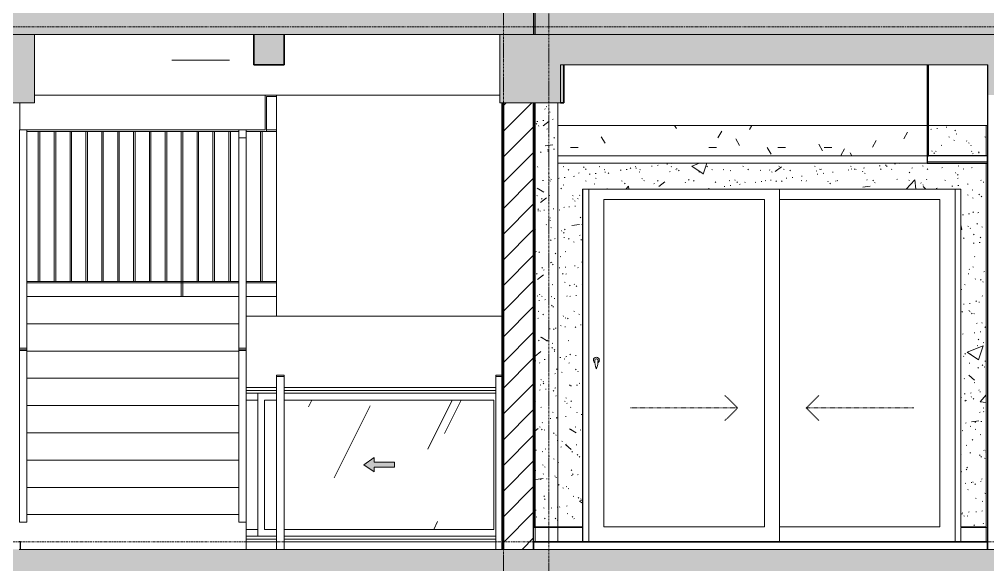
# Model space of a CAD drawing. Header units: millimetres. Extents: x -92143 to -2058, y -8802 to 35300.
# Drawn here: x -37035 to -30637, y 25850 to 29450 of the extents above; entities that cross this region are included whole.
import ezdxf

# ---------------------------------------------------------------- set-up
doc = ezdxf.new("R2010")
doc.units = ezdxf.units.MM
for name, pattern in [('1 NÉT CALL OUT', [6, 3, -3]), ('Centre', [31.75, 6.35, -4.7625, 15.875, -4.7625]), ('Dash', [6.35, 3.175, -3.175]), ('Dash 1_8_', [6.35, 3.175, -3.175]), ('Grid Line', [22.225, 12.7, -3.175, 3.175, -3.175])]:
    doc.linetypes.add(name, pattern=pattern)
for name, color, linetype, lineweight in [('0-1', 7, 'Continuous', 5), ('A-AREA', 32, 'Dash 1_8_', 9), ('A-CLNG', 13, 'Continuous', 9), ('A-CLNG-1', 250, 'Continuous', 25), ('A-CLNG-2', 7, 'Continuous', 9), ('A-CLNG-PATT-3', 254, 'Continuous', 18), ('A-DETL-GENF', 92, 'Continuous', 9), ('A-DETL-GENF-1', 7, 'Continuous', 9), ('A-DETL-THIN', 151, 'Continuous', 9), ('A-DOOR', 31, 'Continuous', 9), ('A-DOOR-FRAM', 31, 'Continuous', 9), ('A-DOOR-GLAZ', 31, 'Continuous', 9), ('A-DOOR-HDLN', 31, 'Dash', 18), ('A-FLOR-1', 10, 'Continuous', 35), ('A-FLOR-HRAL', 11, 'Continuous', 9), ('A-FLOR-HRAL-1', 253, 'Continuous', 18), ('A-FLOR-HRAL-2', 9, 'Continuous', 9), ('A-FLOR-LEVL-2', 51, 'Centre', 9), ('A-FLOR-PATT-3', 8, 'Continuous', 9), ('A-GLAZ', 151, 'Continuous', 9), ('A-GLAZ-2', 7, '1 NÉT CALL OUT', 9), ('A-GLAZ-5', 151, '1 NÉT CALL OUT', 9), ('A-WALL', 113, 'Continuous', 9), ('A-WALL-2', 250, 'Continuous', 25), ('A-WALL-3', 113, 'Continuous', 25), ('A-WALL-PATT-1', 7, 'Continuous', 9), ('A-WALL-PATT-2', 9, 'Continuous', 9), ('A-WALL-PATT-4', 111, 'Continuous', 9), ('E-LITE-EQPM', 33, 'Continuous', 9), ('I-WALL-1', 250, 'Continuous', 25), ('I-WALL-2', 7, 'Continuous', 9), ('I-WALL-3', 2, 'Continuous', 25), ('S-BEAM-1', 12, 'Continuous', 5), ('S-BEAM-2', 7, 'Continuous', 9), ('S-BEAM-3', 10, 'Continuous', 35), ('S-GRID-1', 1, 'Grid Line', 9), ('S-STRS', 31, 'Continuous', 9)]:
    doc.layers.add(name, color=color, linetype=linetype, lineweight=lineweight)
pattern_1 = [(50, (-51987.05, 14125), (1093.104, -95.634), [114.3, -1257.3]), (355, (-51987, 14125), (-211.457, 1146.34), [91.44, -1005.84]), (100.451, (-51896, 14117), (881.656, 1050.7), [97.14, -1068.54]), (46.184, (-51987, 14429.8), (1626.475, -252.26), [171.45, -1885.95]), (96.636, (-51851.5, 14408.8), (1424.42, 1484.57), [145.71, -1602.81]), (351.184, (-51987, 14429.8), (1424.43, 1484.55), [137.16, -1508.76]), (21, (-51834.65, 14353.6), (909.686, -613.59), [114.3, -1257.3]), (326, (-51834.7, 14353.6), (370.81, 1105.13), [91.44, -1005.84]), (71.451, (-51758.8, 14302.5), (1280.503, 491.53), [97.14, -1068.54]), (37.5, (-51987.05, 14125), (18.5313, 507.33), [50.292, -943.356, 50.292, -970.788, -1009.65]), (37.5, (-51987.05, 14125), (18.5313, 507.33), [-2014.728, 50.292, -959.358]), (7.5, (-51987.05, 14125), (400.918, 601.084), [50.292, -531.876, 50.292, -920.496, -384.81]), (7.5, (-51987.05, 14125), (400.918, 601.084), [-1552.956, 50.292, -334.518]), (327.5, (-52326.9, 14125), (813.545, -34.374), [50.292, -330.708, 50.292, -1138.428, -1577.34]), (327.5, (-52326.9, 14125), (813.545, -34.374), [-1569.72, 50.292, -1527.048]), (317.5, (-52479.3, 14125), (888.775, 152.56), [50.292, -445.008, 50.292, -739.14, -1120.14]), (317.5, (-52479.3, 14125), (888.775, 152.56), [-1284.732, 50.292, -1069.848])]
pattern_2 = [(37.5, (-51987.05, 14125), (-4.79953, 146.8239), [5.029, -110.795, 5.029, -124.511, -123.825]), (37.5, (-51987.05, 14125), (-4.79953, 146.8239), [-245.364, 5.029, -118.796]), (7.5, (-51987.05, 14125), (134.8574, 215.0472), [5.029, -57.455, 5.029, -99.365, -40.005]), (7.5, (-51987.05, 14125), (134.8574, 215.0472), [-166.878, 5.029, -34.976]), (327.5, (-52080.78, 14125), (237.29776, 0.4316), [5.029, -33.071, 5.029, -132.131, -179.07]), (327.5, (-52080.78, 14125), (237.29776, 0.4316), [-175.26, 5.029, -174.041]), (317.5, (-52080.78, 14125), (229.067, 66.8792), [5.029, -14.021, 5.029, -84.887, -102.87]), (317.5, (-52080.78, 14125), (229.067, 66.8792), [-108.966, 5.029, -97.841])]
pattern_3 = [(45, (-51987.05, 14125), (-79.5495, 79.5495), [])]
pattern_4 = [(0, (-51987.05, 14125), (609.6, 152.4), [50.292, -406.908, 50.292, -406.908, -2438.4]), (0, (-51987.05, 14125), (609.6, 152.4), [-914.4, 50.292, -864.108, 50.292, -406.908, -1066.8]), (0, (-51987.05, 14125), (609.6, 152.4), [-2286, 50.292, -254.508, 50.292, -711.708]), (120, (-51758.45, 14201.2), (-436.7823, 451.7291), [50.292, -406.908, 50.292, -2845.308]), (120, (-51758.45, 14201.2), (-436.7823, 451.7291), [-507.492, -406.908, 50.292, -864.108, -1524]), (120, (-51758.45, 14201.2), (-436.7823, 451.7291), [-1828.8, 50.292, -406.908, 50.292, -1016.508]), (120, (-51758.45, 14201.2), (-436.7823, 451.7291), [-2336.292, -254.508, 50.292, -711.708]), (240, (-51682.25, 14506), (-172.8177, -604.1291), [50.292, -406.908, 50.292, -406.908, -2438.4]), (240, (-51682.25, 14506), (-172.8177, -604.1291), [-914.4, 50.292, -864.108, 50.292, -406.908, -1066.8]), (240, (-51682.25, 14506), (-172.8177, -604.1291), [-2286, 50.292, -254.508, 50.292, -711.708])]
pattern_5 = [(63.435, (-50196.8, 14229.33), (-0.001, 1524), [532.46, -2875.3]), (63.435, (-51720.8, 14229.33), (-0.001, 1524.001), [532.46, -2875.3]), (63.435, (-49467.24, 14523.8), (-0.001, 1524), [532.46, -2875.3]), (63.435, (-50991.24, 14523.8), (-0.001, 1524), [532.46, -2875.3]), (63.435, (-49577.66, 14419.83), (-0.001, 1524), [532.46, -2875.3]), (63.435, (-51101.66, 14419.83), (-0.001, 1524), [532.46, -2875.3]), (63.435, (-49690.2, 15015.1), (-0.001, 1524), [258.8, -3148.97]), (63.435, (-51214.2, 15015.1), (-0.001, 1524), [258.8, -3148.965]), (63.435, (-49763.8, 14922.95), (-0.001, 1524), [532.46, -2875.3]), (63.435, (-51287.8, 14922.95), (-0.001, 1524), [532.46, -2875.3]), (63.435, (-49750.84, 14989.1), (-0.001, 1524), [532.46, -2875.3]), (63.435, (-51274.84, 14989.1), (-0.001, 1524), [532.46, -2875.3]), (63.435, (-50365.7, 14698.94), (-0.001, 1524), [532.46, -2875.3]), (63.435, (-51889.7, 14698.94), (-0.001, 1524.001), [532.46, -2875.3]), (63.435, (-50352.7, 14776.9), (-0.001, 1524), [532.46, -2875.3]), (63.435, (-51876.7, 14776.9), (-0.001, 1524.001), [532.46, -2875.3]), (63.435, (-50349.2, 14833.1), (-0.001, 1524), [532.46, -2875.3]), (63.435, (-51873.2, 14833.1), (-0.001, 1524.001), [532.46, -2875.3])]

# ---------------------------------------------------------------- blocks, each defined once
blk = doc.blocks.new('NCV_TKTC_KET CAU_rvt-1-TKCS_MẶT CẮT E')
at = {"layer": 'S-BEAM-1'}
for points in [[(-35285.3, 29150), (-35285.3, 29350), (-35485.3, 29350), (-35485.3, 29150)], [(-33460.3, 28900), (-33436.9, 28900), (-33436.9, 29150), (-33460.3, 29150), (-33460.3, 29109.5)]]:
    blk.add_hatch(color=256, dxfattribs=at).paths.add_polyline_path(points)
at = {"layer": 'S-BEAM-2'}
for p, q in [((-33860.3, 28950), (-36935.6, 28950)), ((-31036.9, 28750), (-33476.9, 28750)), ((-30636.9, 28750), (-31026.9, 28750)), ((-35535.6, 27020), (-35336.5, 27020)), ((-35286.5, 27020), (-33887.3, 27020))]:
    blk.add_line(p, q, dxfattribs=at)
at = {"layer": 'S-BEAM-3'}
for p, q in [((-35485.3, 29350), (-35485.3, 29150)), ((-35285.3, 29150), (-35285.3, 29350)), ((-35485.3, 29150), (-35285.3, 29150)), ((-33436.9, 28900), (-33436.9, 29150)), ((-33460.3, 28900), (-33436.9, 28900))]:
    blk.add_line(p, q, dxfattribs=at)
blk = doc.blocks.new('Railing - Railing-943831-TKCS_MẶT CẮT E')
at = {"layer": 'A-FLOR-HRAL-1'}
for p, q in [((-33626.9, 22695), (-33636.9, 22695)), ((-33636.9, 22695), (-33636.9, 22600)), ((-33626.9, 22600), (-33626.9, 22695)), ((-33636.9, 22600), (-33626.9, 22600))]:
    blk.add_line(p, q, dxfattribs=at)
at = {"layer": 'A-FLOR-HRAL-2'}
for p, q in [((-33626.9, 22695), (-33476.9, 22695)), ((-33476.9, 22695), (-33313.1, 22695)), ((-33476.9, 22695), (-33476.9, 22600)), ((-33313.1, 22695), (-33313.1, 22600))]:
    blk.add_line(p, q, dxfattribs=at)
blk = doc.blocks.new('Railing - Railing-915936-TKCS_MẶT CẮT E')
at = {"layer": 'A-FLOR-HRAL-2'}
for p, q in [((-30813.1, 5600), (-30813.1, 5695)), ((-30813.1, 5695), (-30646.9, 5695)), ((-30646.9, 5695), (-30636.9, 5695)), ((-30646.9, 5695), (-30646.9, 5600))]:
    blk.add_line(p, q, dxfattribs=at)
blk = doc.blocks.new('CL_01-VÁCH DỰNG THẠCH CAO CĂN HỘ LOẠI 1-5D11 - CL_01-VÁCH DỰNG THẠCH CAO CĂN HỘ LOẠI 1A-5-V71-TKCS_MẶT CẮT E')
at = {"layer": 'A-CLNG-PATT-3'}
h = blk.add_hatch(dxfattribs=at)
h.set_pattern_fill('FP_2', color=256, style=0, pattern_type=2)
h.set_pattern_definition(pattern_4)
h.paths.add_polyline_path([(-31036.9, 28550), (-31036.9, 28750), (-33476.9, 28750), (-33476.9, 28550), (-31581.9, 28550)])
at = {"layer": 'A-CLNG-1'}
for p, q in [((-31036.9, 29150), (-31036.9, 28550)), ((-31026.9, 28550), (-31026.9, 29150)), ((-31036.9, 28550), (-31026.9, 28550))]:
    blk.add_line(p, q, dxfattribs=at)
at = {"layer": 'A-CLNG-2'}
blk.add_line((-31036.9, 28550), (-33476.9, 28550), dxfattribs=at)
blk = doc.blocks.new('NCV_TKTC_TANG 6 - 8_rvt-2-TKCS_MẶT CẮT E')
at = {"layer": 'A-WALL-PATT-1'}
h = blk.add_hatch(dxfattribs=at)
h.set_pattern_fill('FP_5', color=256, style=0, pattern_type=2)
h.set_pattern_definition(pattern_3)
h.paths.add_polyline_path([(-33626.9, 26100), (-33626.9, 28900), (-33636.9, 28900), (-33636.9, 26100)])
at = {"layer": 'A-WALL-PATT-2'}
h = blk.add_hatch(dxfattribs=at)
h.set_pattern_fill('FP_7', color=256, style=0, pattern_type=2)
h.set_pattern_definition(pattern_1)
h.paths.add_polyline_path([(-33486.9, 26100), (-33486.9, 28900), (-33626.9, 28900), (-33626.9, 26100)])
h = blk.add_hatch(dxfattribs=at)
h.set_pattern_fill('FP_6', color=256, style=0, pattern_type=2)
h.set_pattern_definition(pattern_2)
h.paths.add_polyline_path([(-33486.9, 26100), (-33486.9, 28900), (-33626.9, 28900), (-33626.9, 26100)])
h = blk.add_hatch(dxfattribs=at)
h.set_pattern_fill('FP_7', color=256, style=0, pattern_type=2)
h.set_pattern_definition(pattern_1)
h.paths.add_polyline_path([(-33486.9, 26100), (-33476.9, 26100), (-33476.9, 28900), (-33486.9, 28900), (-33486.9, 26674.6)])
h = blk.add_hatch(dxfattribs=at)
h.set_pattern_fill('FP_6', color=256, style=0, pattern_type=2)
h.set_pattern_definition(pattern_2)
h.paths.add_polyline_path([(-33486.9, 26100), (-33476.9, 26100), (-33476.9, 28900), (-33486.9, 28900), (-33486.9, 26674.6)])
h = blk.add_hatch(dxfattribs=at)
h.set_pattern_fill('FP_7', color=256, style=0, pattern_type=2)
h.set_pattern_definition(pattern_1)
h.paths.add_polyline_path([(-30813.1, 26100), (-30646.9, 26100), (-30646.9, 28500), (-33476.9, 28500), (-33476.9, 26100), (-33313.1, 26100), (-33313.1, 28330), (-30813.1, 28330), (-30813.1, 26674.6)])
h.paths.add_polyline_path([(-31026.9, 28550), (-30646.9, 28550), (-30646.9, 28750), (-31026.9, 28750)])
h = blk.add_hatch(dxfattribs=at)
h.set_pattern_fill('FP_6', color=256, style=0, pattern_type=2)
h.set_pattern_definition(pattern_2)
h.paths.add_polyline_path([(-30813.1, 26100), (-30646.9, 26100), (-30646.9, 28500), (-33476.9, 28500), (-33476.9, 26100), (-33313.1, 26100), (-33313.1, 28330), (-30813.1, 28330), (-30813.1, 26674.6)])
h.paths.add_polyline_path([(-31026.9, 28550), (-30646.9, 28550), (-30646.9, 28750), (-31026.9, 28750)])
at = {"layer": 'A-CLNG-1'}
for p, q in [((-30636.9, 28550), (-31036.9, 28550)), ((-31036.9, 28550), (-31036.9, 28500)), ((-30636.9, 28500), (-30636.9, 28550)), ((-31036.9, 28500), (-30636.9, 28500))]:
    blk.add_line(p, q, dxfattribs=at)
at = {"layer": 'A-CLNG-2'}
for p, q in [((-33476.9, 28550), (-31036.9, 28550)), ((-31036.9, 28500), (-33476.9, 28500)), ((-30636.9, 28510), (-31036.9, 28510))]:
    blk.add_line(p, q, dxfattribs=at)
at = {"layer": 'A-FLOR-1'}
for p, q in [((-30636.9, 26000), (-33636.9, 26000)), ((-33636.9, 26000), (-33636.9, 25950)), ((-30636.9, 25950), (-30636.9, 26000))]:
    blk.add_line(p, q, dxfattribs=at)
at = {"layer": 'A-WALL-2'}
blk.add_line((-30636.9, 29150.1), (-30636.9, 25950), dxfattribs=at)
at = {"layer": 'I-WALL-1'}
for p, q in [((-33636.9, 28900), (-33636.9, 26100)), ((-33626.9, 26100), (-33626.9, 28900)), ((-33636.9, 26100), (-33626.9, 26100))]:
    blk.add_line(p, q, dxfattribs=at)
at = {"layer": 'I-WALL-2'}
for p, q in [((-33476.9, 28900), (-33476.9, 26100)), ((-30646.9, 28550), (-30646.9, 28750)), ((-30646.9, 26100), (-30646.9, 28500)), ((-33313.1, 26100), (-33313.1, 28330)), ((-33313.1, 28330), (-30813.1, 28330)), ((-30813.1, 28330), (-30813.1, 26100)), ((-33626.9, 26100), (-33486.9, 26100)), ((-33476.9, 26100), (-33486.9, 26100)), ((-33476.9, 26100), (-33313.1, 26100)), ((-30813.1, 26100), (-30646.9, 26100))]:
    blk.add_line(p, q, dxfattribs=at)
at = {"layer": 'A-CLNG'}
blk.add_blockref('CL_01-VÁCH DỰNG THẠCH CAO CĂN HỘ LOẠI 1-5D11 - CL_01-VÁCH DỰNG THẠCH CAO CĂN HỘ LOẠI 1A-5-V71-TKCS_MẶT CẮT E', (0, 0), dxfattribs=at)
at = {"layer": 'A-FLOR-HRAL'}
for name, p in [('Railing - Railing-943831-TKCS_MẶT CẮT E', (0, 3400)), ('Railing - Railing-915936-TKCS_MẶT CẮT E', (0, 20400))]:
    blk.add_blockref(name, p, dxfattribs=at)
blk = doc.blocks.new('Railing - 10mm-758696-TKCS_MẶT CẮT E')
at = {"layer": 'A-FLOR-HRAL'}
for p, q in [((-35441.3, 25330), (-35441.3, 24400)), ((-35431.3, 24400), (-35431.3, 25330))]:
    blk.add_line(p, q, dxfattribs=at)
blk = doc.blocks.new('Railing - 50 x 10mm-945202-TKCS_MẶT CẮT E')
at = {"layer": 'A-FLOR-HRAL'}
for p, q in [((-35965.9, 25330), (-35965.9, 24300)), ((-35955.9, 24300), (-35955.9, 25330))]:
    blk.add_line(p, q, dxfattribs=at)
blk = doc.blocks.new('Railing - 50 x 10mm-952828-TKCS_MẶT CẮT E')
at = {"layer": 'A-FLOR-HRAL'}
for p, q in [((-33887.3, 27091.3), (-33846.9, 27091.3)), ((-33887.3, 25950), (-33887.3, 27091.3))]:
    blk.add_line(p, q, dxfattribs=at)
blk = doc.blocks.new('Railing - 50 x 10mm-952826-TKCS_MẶT CẮT E')
at = {"layer": 'A-FLOR-HRAL'}
for p, q in [((-37026.9, 23872.9), (-36985.2, 23872.9)), ((-36985.2, 23872.9), (-36985.2, 23876.5)), ((-36985.2, 23872.9), (-36985.2, 22738.9)), ((-36985.2, 22738.9), (-37026.9, 22738.9))]:
    blk.add_line(p, q, dxfattribs=at)
blk = doc.blocks.new('Railing - Railing-953851-TKCS_MẶT CẮT E')
at = {"layer": 'A-FLOR-HRAL'}
for p, q in [((-36985.2, 24400), (-35586, 24400)), ((-36985.2, 24390), (-35586, 24390))]:
    blk.add_line(p, q, dxfattribs=at)
for name, p in [('Railing - 50 x 10mm-952828-TKCS_MẶT CẮT E', (0, 0)), ('Railing - 10mm-758696-TKCS_MẶT CẮT E', (-1469, 0)), ('Railing - 10mm-758696-TKCS_MẶT CẮT E', (-1364.1, 0)), ('Railing - 10mm-758696-TKCS_MẶT CẮT E', (-1259.1, 0)), ('Railing - 10mm-758696-TKCS_MẶT CẮT E', (-1154.2, 0)), ('Railing - 10mm-758696-TKCS_MẶT CẮT E', (-1049.3, 0)), ('Railing - 10mm-758696-TKCS_MẶT CẮT E', (-944.4, 0)), ('Railing - 10mm-758696-TKCS_MẶT CẮT E', (-839.4, 0)), ('Railing - 10mm-758696-TKCS_MẶT CẮT E', (-734.5, 0)), ('Railing - 10mm-758696-TKCS_MẶT CẮT E', (-629.6, 0)), ('Railing - 50 x 10mm-945202-TKCS_MẶT CẮT E', (0, 0)), ('Railing - 10mm-758696-TKCS_MẶT CẮT E', (-419.7, 0)), ('Railing - 10mm-758696-TKCS_MẶT CẮT E', (-314.8, 0)), ('Railing - 10mm-758696-TKCS_MẶT CẮT E', (-209.9, 0)), ('Railing - 10mm-758696-TKCS_MẶT CẮT E', (0, 0)), ('Railing - 50 x 10mm-952826-TKCS_MẶT CẮT E', (0, 0))]:
    blk.add_blockref(name, p)
blk = doc.blocks.new('Railing - 50 x 10mm-V21-TKCS_MẶT CẮT E')
at = {"layer": 'A-FLOR-HRAL'}
for p, q in [((-35336.5, 25950), (-35336.5, 27091.3)), ((-35286.5, 27091.3), (-35336.5, 27091.3)), ((-35286.5, 25950), (-35286.5, 27091.3))]:
    blk.add_line(p, q, dxfattribs=at)
blk = doc.blocks.new('Railing - 50 x 10mm-V17-TKCS_MẶT CẮT E')
at = {"layer": 'A-FLOR-HRAL'}
for p, q in [((-37035.2, 13676.5), (-37035.2, 13672.9)), ((-37035.2, 13672.9), (-36985.2, 13672.9)), ((-37035.2, 12538.9), (-37035.2, 13672.9)), ((-36985.2, 13672.9), (-36985.2, 13676.5)), ((-36985.2, 13672.9), (-36985.2, 12538.9)), ((-36985.2, 12538.9), (-37035.2, 12538.9))]:
    blk.add_line(p, q, dxfattribs=at)
blk = doc.blocks.new('Railing - Railing-953855-TKCS_MẶT CẮT E')
at = {"layer": 'A-FLOR-HRAL'}
for p, q in [((-35336.9, 24400), (-35536, 24400)), ((-35536, 24390), (-35336.9, 24390))]:
    blk.add_line(p, q, dxfattribs=at)
blk.add_blockref('Railing - 50 x 10mm-V21-TKCS_MẶT CẮT E', (0, 0))
at = {"extrusion": (0, 0, -1), "zscale": -1}
blk.add_blockref('Railing - 50 x 10mm-V17-TKCS_MẶT CẮT E', (72571.2, 10200), dxfattribs=at)
blk = doc.blocks.new('Top Rail Type - Top Rail_Internal_-V25-TKCS_MẶT CẮT E')
at = {"layer": 'A-FLOR-HRAL'}
for p, q in [((-33846.9, 27100), (-33887.3, 27100)), ((-33887.3, 27100), (-33887.3, 27091.3)), ((-36985.2, 25330), (-36985.2, 23888.9)), ((-36985.2, 23888.9), (-37026.9, 23888.9)), ((-37026.9, 23876.5), (-36985.2, 23876.5)), ((-36985.2, 23876.5), (-36985.2, 23888.9))]:
    blk.add_line(p, q, dxfattribs=at)
blk = doc.blocks.new('Top Rail Type - Top Rail_Internal_-953883-TKCS_MẶT CẮT E')
at = {"layer": 'A-FLOR-HRAL'}
for p, q in [((-35286.5, 10100), (-35336.5, 10100)), ((-35336.5, 10100), (-35336.5, 10091.3)), ((-35286.5, 10091.3), (-35286.5, 10100)), ((-35586, 6888.9), (-35586, 8330)), ((-35536, 8330), (-35536, 6888.9)), ((-35586, 6888.9), (-35586, 6876.5)), ((-35536, 6888.9), (-35586, 6888.9)), ((-35586, 6876.5), (-35536, 6876.5)), ((-35536, 6876.5), (-35536, 6888.9))]:
    blk.add_line(p, q, dxfattribs=at)
blk = doc.blocks.new('Railing - 10mm-V26-TKCS_MẶT CẮT E')
at = {"layer": 'A-FLOR-HRAL'}
for p, q in [((-35441.3, 28710), (-35441.3, 27720)), ((-35431.3, 27720), (-35431.3, 28710))]:
    blk.add_line(p, q, dxfattribs=at)
blk = doc.blocks.new('Railing - 50 x 10mm-V27-TKCS_MẶT CẮT E')
at = {"layer": 'A-FLOR-HRAL'}
for p, q in [((-35965.9, 28710), (-35965.9, 27620)), ((-35965.9, 28710), (-35955.9, 28710)), ((-35955.9, 27620), (-35955.9, 28710))]:
    blk.add_line(p, q, dxfattribs=at)
blk = doc.blocks.new('Railing - 50 x 10mm-1754359-TKCS_MẶT CẮT E')
at = {"layer": 'A-FLOR-HRAL'}
for p, q in [((-33887.3, 30691.3), (-33846.9, 30691.3)), ((-33887.3, 29550), (-33887.3, 30691.3))]:
    blk.add_line(p, q, dxfattribs=at)
blk = doc.blocks.new('Railing - 50 x 10mm-1754357-TKCS_MẶT CẮT E')
at = {"layer": 'A-FLOR-HRAL'}
for p, q in [((-37035.2, 27267.8), (-37035.2, 27264.4)), ((-37035.2, 27264.4), (-36985.2, 27264.4)), ((-37035.2, 26130), (-37035.2, 27264.4)), ((-36985.2, 27264.4), (-36985.2, 27267.8)), ((-36985.2, 27264.4), (-36985.2, 26130)), ((-36985.2, 26130), (-37035.2, 26130))]:
    blk.add_line(p, q, dxfattribs=at)
blk = doc.blocks.new('Railing - Railing-953948-TKCS_MẶT CẮT E')
at = {"layer": 'A-FLOR-HRAL'}
for p, q in [((-36985.2, 27720), (-35586, 27720)), ((-36985.2, 27710), (-35586, 27710))]:
    blk.add_line(p, q, dxfattribs=at)
for name, p in [('Railing - 50 x 10mm-1754359-TKCS_MẶT CẮT E', (0, 0)), ('Railing - 10mm-V26-TKCS_MẶT CẮT E', (-1469, 0)), ('Railing - 10mm-V26-TKCS_MẶT CẮT E', (-1364.1, 0)), ('Railing - 10mm-V26-TKCS_MẶT CẮT E', (-1259.1, 0)), ('Railing - 10mm-V26-TKCS_MẶT CẮT E', (-1154.2, 0)), ('Railing - 10mm-V26-TKCS_MẶT CẮT E', (-1049.3, 0)), ('Railing - 10mm-V26-TKCS_MẶT CẮT E', (-944.4, 0)), ('Railing - 10mm-V26-TKCS_MẶT CẮT E', (-839.4, 0)), ('Railing - 10mm-V26-TKCS_MẶT CẮT E', (-734.5, 0)), ('Railing - 10mm-V26-TKCS_MẶT CẮT E', (-629.6, 0)), ('Railing - 50 x 10mm-V27-TKCS_MẶT CẮT E', (0, 0)), ('Railing - 10mm-V26-TKCS_MẶT CẮT E', (-419.7, 0)), ('Railing - 10mm-V26-TKCS_MẶT CẮT E', (-314.8, 0)), ('Railing - 10mm-V26-TKCS_MẶT CẮT E', (-209.9, 0)), ('Railing - 10mm-V26-TKCS_MẶT CẮT E', (0, 0)), ('Railing - 50 x 10mm-1754357-TKCS_MẶT CẮT E', (0, 0))]:
    blk.add_blockref(name, p)
blk = doc.blocks.new('Railing - 50 x 10mm-V28-TKCS_MẶT CẮT E')
at = {"layer": 'A-FLOR-HRAL'}
for p, q in [((-35336.5, 29550), (-35336.5, 30691.3)), ((-35286.5, 30691.3), (-35336.5, 30691.3)), ((-35286.5, 29550), (-35286.5, 30691.3))]:
    blk.add_line(p, q, dxfattribs=at)
blk = doc.blocks.new('Railing - Railing-953952-TKCS_MẶT CẮT E')
at = {"layer": 'A-FLOR-HRAL'}
for p, q in [((-35336.9, 27720), (-35536, 27720)), ((-35536, 27710), (-35336.9, 27710))]:
    blk.add_line(p, q, dxfattribs=at)
blk.add_blockref('Railing - 50 x 10mm-V28-TKCS_MẶT CẮT E', (0, 0))
at = {"extrusion": (0, 0, -1), "zscale": -1}
blk.add_blockref('Railing - 50 x 10mm-1754357-TKCS_MẶT CẮT E', (72571.2, 0), dxfattribs=at)
blk = doc.blocks.new('Top Rail Type - Top Rail_Internal_-953964-TKCS_MẶT CẮT E')
at = {"layer": 'A-FLOR-HRAL'}
for p, q in [((-33846.9, 30700), (-33887.3, 30700)), ((-33887.3, 30700), (-33887.3, 30691.3)), ((-37035.2, 27280), (-37035.2, 28720)), ((-36985.2, 28720), (-37035.2, 28720)), ((-36985.2, 28720), (-36985.2, 27280)), ((-35586, 28720), (-36985.2, 28720)), ((-35586, 28710), (-36985.2, 28710)), ((-35336.9, 28720), (-35401.5, 28720)), ((-35336.9, 28710), (-35401.5, 28710)), ((-37035.2, 27280), (-37035.2, 27267.8)), ((-36985.2, 27280), (-37035.2, 27280)), ((-37035.2, 27267.8), (-36985.2, 27267.8)), ((-36985.2, 27267.8), (-36985.2, 27280))]:
    blk.add_line(p, q, dxfattribs=at)
blk = doc.blocks.new('Top Rail Type - Top Rail_Internal_-953980-TKCS_MẶT CẮT E')
at = {"layer": 'A-FLOR-HRAL'}
for p, q in [((-35286.5, 30700), (-35336.5, 30700)), ((-35336.5, 30700), (-35336.5, 30691.3)), ((-35286.5, 30691.3), (-35286.5, 30700)), ((-35411.5, 28950), (-35411.5, 28720)), ((-35401.5, 28941.6), (-35401.5, 28710)), ((-35336.9, 28941.6), (-35401.5, 28941.6)), ((-35586, 28668.4), (-35586, 28720)), ((-35536, 28720), (-35586, 28720)), ((-35586, 27280), (-35586, 28668.4)), ((-35536, 28668.4), (-35586, 28668.4)), ((-35536, 28720), (-35536, 28668.4)), ((-35461, 28720), (-35536, 28720)), ((-35461, 28710), (-35536, 28710)), ((-35536, 28668.4), (-35536, 27280)), ((-35411.5, 28720), (-35461, 28720)), ((-35401.5, 28710), (-35461, 28710)), ((-35586, 27280), (-35586, 27267.8)), ((-35536, 27280), (-35586, 27280)), ((-35586, 27267.8), (-35536, 27267.8)), ((-35536, 27267.8), (-35536, 27280))]:
    blk.add_line(p, q, dxfattribs=at)
blk = doc.blocks.new('1_FAMILY RVT - W01-WxH 1000x3200-V207-TKCS_MẶT CẮT E')
at = {"layer": 'A-GLAZ'}
h = blk.add_hatch(dxfattribs=at)
h.set_pattern_fill('FP_3', color=256, style=0, pattern_type=2)
h.set_pattern_definition(pattern_5)
h.paths.add_polyline_path([(-35459.6, 26082.6), (-35459.6, 26936.5), (-35535.6, 26936.5), (-35535.6, 26082.6)])
h = blk.add_hatch(dxfattribs=at)
h.set_pattern_fill('FP_3', color=256, style=0, pattern_type=2)
h.set_pattern_definition(pattern_5)
h.paths.add_polyline_path([(-34556.4, 26082.6), (-33900.9, 26082.6), (-33900.9, 26936.5), (-35286.5, 26936.5), (-35286.5, 26082.6), (-34691.9, 26082.6)])
h.paths.add_polyline_path([(-35415.1, 26082.6), (-35336.5, 26082.6), (-35336.5, 26936.5), (-35415.1, 26936.5), (-35415.1, 26087.6)])
h.paths.add_polyline_path([(-34691.9, 26462.1), (-34759.6, 26509.5), (-34691.9, 26557), (-34691.9, 26526.5), (-34556.4, 26526.5), (-34556.4, 26492.6), (-34691.9, 26492.6)])
at = {"layer": 'A-GLAZ-5'}
blk.add_hatch(color=256, dxfattribs=at).paths.add_polyline_path([(-34691.9, 26462.1), (-34691.9, 26492.6), (-34556.4, 26492.6), (-34556.4, 26526.5), (-34691.9, 26526.5), (-34691.9, 26557), (-34759.6, 26509.5)])
at = {"layer": 'A-DETL-GENF'}
for p, q in [((-34759.6, 26509.5), (-34691.9, 26557)), ((-34759.6, 26509.5), (-34691.9, 26557)), ((-34691.9, 26557), (-34691.9, 26526.5)), ((-34691.9, 26557), (-34691.9, 26526.5)), ((-34691.9, 26462.1), (-34759.6, 26509.5)), ((-34759.6, 26509.5), (-34691.9, 26462.1)), ((-34691.9, 26526.5), (-34556.4, 26526.5)), ((-34556.4, 26526.5), (-34691.9, 26526.5)), ((-34556.4, 26492.6), (-34691.9, 26492.6)), ((-34691.9, 26492.6), (-34691.9, 26462.1)), ((-34556.4, 26492.6), (-34691.9, 26492.6)), ((-34691.9, 26492.6), (-34691.9, 26462.1)), ((-34556.4, 26526.5), (-34556.4, 26492.6)), ((-34556.4, 26526.5), (-34556.4, 26492.6))]:
    blk.add_line(p, q, dxfattribs=at)
at = {"layer": 'A-GLAZ'}
for p, q in [((-35535.6, 27000), (-35336.5, 27000)), ((-35336.5, 26981), (-35535.6, 26981)), ((-35459.6, 26038.1), (-35459.6, 26981)), ((-35286.5, 27000), (-33887.3, 27000)), ((-33887.3, 26981), (-35286.5, 26981)), ((-35535.6, 26936.5), (-35459.6, 26936.5)), ((-35336.5, 26936.5), (-35415.1, 26936.5)), ((-35415.1, 26936.5), (-35415.1, 26082.6)), ((-33900.9, 26936.5), (-35286.5, 26936.5)), ((-33900.9, 26082.6), (-33900.9, 26936.5)), ((-35459.6, 26082.6), (-35535.6, 26082.6)), ((-35415.1, 26082.6), (-35336.5, 26082.6)), ((-35286.5, 26082.6), (-33900.9, 26082.6)), ((-35535.6, 26038.1), (-35336.5, 26038.1)), ((-35535.6, 26019), (-35336.5, 26019)), ((-35336.5, 26000), (-35535.6, 26000)), ((-35336.5, 26038.1), (-35459.6, 26038.1)), ((-35286.5, 26038.1), (-33887.3, 26038.1)), ((-33887.3, 26038.1), (-35286.5, 26038.1)), ((-35286.5, 26019), (-33887.3, 26019)), ((-33887.3, 26000), (-35286.5, 26000))]:
    blk.add_line(p, q, dxfattribs=at)
blk = doc.blocks.new('DEG_02-DEG_03 - DEG_02-2500x2400mm-CỬA ĐI 02 CÁNH TRƯỢT-V80-TKCS_MẶT CẮT E')
at = {"layer": 'A-DOOR'}
for p, q in [((-32012.4, 5600), (-32012.4, 7930)), ((-33172.4, 5700), (-33172.4, 7860)), ((-33172.4, 7860), (-32112.4, 7860)), ((-32112.4, 7860), (-32112.4, 5700)), ((-32112.4, 5700), (-33172.4, 5700))]:
    blk.add_line(p, q, dxfattribs=at)
at = {"layer": 'A-DOOR', "flags": 128}
blk.add_lwpolyline([(-33220.9, 6808.7), (-33220.9, 6808.7), (-33220.9, 6808.7), (-33220.9, 6808.7), (-33220.9, 6808.7), (-33220.9, 6808.7), (-33220.9, 6808.7), (-33220.9, 6808.7), (-33221, 6808.7), (-33221, 6808.7), (-33221, 6808.7), (-33221, 6808.7), (-33221.1, 6808.7), (-33221.1, 6808.7), (-33221.1, 6808.7), (-33221.2, 6808.7), (-33221.2, 6808.7), (-33221.2, 6808.7), (-33221.3, 6808.7), (-33221.3, 6808.7), (-33221.4, 6808.7), (-33221.4, 6808.7), (-33221.5, 6808.7), (-33221.5, 6808.7), (-33221.6, 6808.7), (-33221.6, 6808.7), (-33221.7, 6808.7), (-33221.7, 6808.7), (-33221.8, 6808.7), (-33221.8, 6808.7), (-33221.9, 6808.7), (-33221.9, 6808.7), (-33222, 6808.7), (-33222, 6808.7), (-33222.1, 6808.7), (-33222.2, 6808.7), (-33222.2, 6808.7), (-33222.3, 6808.7), (-33222.3, 6808.7), (-33222.4, 6808.7), (-33222.5, 6808.7), (-33222.5, 6808.7), (-33222.6, 6808.7), (-33222.6, 6808.7), (-33222.7, 6808.7), (-33222.8, 6808.7), (-33222.8, 6808.7), (-33222.9, 6808.7), (-33222.9, 6808.7), (-33223, 6808.7), (-33223, 6808.7), (-33223.1, 6808.7), (-33223.1, 6808.7), (-33223.2, 6808.7), (-33223.2, 6808.7), (-33223.3, 6808.7), (-33223.3, 6808.7), (-33223.4, 6808.7), (-33223.4, 6808.7), (-33223.5, 6808.7), (-33223.5, 6808.7), (-33223.5, 6808.7), (-33223.6, 6808.7), (-33223.6, 6808.7), (-33223.6, 6808.7), (-33223.7, 6808.7), (-33223.7, 6808.7), (-33223.7, 6808.7), (-33223.8, 6808.7), (-33223.8, 6808.7), (-33223.8, 6808.7), (-33223.8, 6808.7), (-33223.8, 6808.7), (-33223.8, 6808.7), (-33223.8, 6808.7), (-33223.9, 6808.7), (-33223.9, 6808.7)], dxfattribs=at)
at = {"layer": 'A-DOOR'}
for centre, radius, start, end in [((-33222.4, 6800), 20, 0, 180), ((-33222.4, 6800), 20, 180, 240), ((-33223.9, 6799.2), 9.45, 90, 180), ((-33068.6, 6799.2), 164.8, 180, 199.13397), ((-33220.9, 6799.2), 9.45, 0, 90), ((-33376.2, 6799.2), 164.8, 340.86603, 0), ((-33222.4, 6800), 20, 300, 0), ((-33222, 6746), 2.34, 199.13397, 261.03098), ((-33222.7, 6746), 2.34, 278.96902, 340.86603)]:
    blk.add_arc(centre, radius, start, end, dxfattribs=at)
at = {"layer": 'A-DOOR-FRAM'}
for p, q in [((-33312.4, 7930.2), (-33312.4, 5600)), ((-33272.4, 5600), (-33272.4, 7930)), ((-30852.4, 5600), (-30852.4, 7930)), ((-30812.4, 5695), (-30812.4, 5700))]:
    blk.add_line(p, q, dxfattribs=at)
at = {"layer": 'A-DOOR-GLAZ'}
for p, q in [((-30952.4, 7860), (-32012.4, 7860)), ((-30952.4, 5700), (-30952.4, 7860)), ((-32012.4, 5700), (-30952.4, 5700))]:
    blk.add_line(p, q, dxfattribs=at)
at = {"layer": 'A-DOOR-HDLN'}
for p, q in [((-32289.6, 6484.2), (-32374.5, 6569.1)), ((-31835.1, 6484.2), (-31750.3, 6569.1)), ((-32999.6, 6484.2), (-32289.6, 6484.2)), ((-32289.6, 6484.2), (-32374.5, 6399.4)), ((-31835.1, 6484.2), (-31750.3, 6399.4)), ((-31125.1, 6484.2), (-31835.1, 6484.2))]:
    blk.add_line(p, q, dxfattribs=at)
blk = doc.blocks.new('LIC_03 - LIC_03-ĐÈN LED ỐP TRẦN CHỐNG BỤI_ 1x24w_ ÁNH SÁNG TRẮNG 6000k-4362326-TKCS_MẶT CẮT E')
at = {"layer": 'E-LITE-EQPM'}
for p, q in [((-35646.9, 29180), (-36026.9, 29180)), ((-35746.9, 29180), (-35926.9, 29180)), ((-35926.9, 29180), (-35746.9, 29180)), ((-35836.9, 29180), (-35836.9, 29180))]:
    blk.add_line(p, q, dxfattribs=at)

msp = doc.modelspace()

# ---------------------------------------------------------------- hatches: boundary and pattern name
at = {"layer": 'A-DETL-GENF-1'}
for points in [[(-37237.4, 29350), (-33636.9, 29350), (-33636.9, 29550), (-37237.4, 29550)], [(-77935.7, 25350), (-77935.7, 25750), (-73233.6, 25750), (-73233.6, 25550), (-73033.3, 25550), (-73033.3, 25750), (-70108.5, 25750), (-70108.5, 25500), (-69708.5, 25500), (-69708.5, 25750), (-65032.3, 25750), (-65032.3, 25550), (-64832.3, 25550), (-64832.3, 25750), (-61933.6, 25750), (-61933.6, 25500), (-61533.6, 25500), (-61533.6, 25750), (-56833.3, 25750), (-56833.3, 25550), (-56633.3, 25550), (-56633.3, 25750), (-53733.2, 25750), (-53733.2, 25500), (-53333.2, 25500), (-53333.2, 25750), (-48635.6, 25750), (-48635.6, 25550), (-48435.6, 25550), (-48435.6, 25750), (-45535.3, 25750), (-45535.3, 25500), (-45134.4, 25500), (-45134.4, 25750), (-40434.4, 25750), (-40434.4, 25550), (-40234.4, 25550), (-40234.4, 25750), (-37436.9, 25750), (-37436.9, 25500), (-37037.4, 25500), (-37037.4, 25750), (-33860.3, 25750), (-33860.3, 25500), (-33436.9, 25500), (-33436.9, 25750), (-30635.3, 25750), (-30635.3, 25550), (-30435.3, 25550), (-30435.3, 25750), (-25735.7, 25750), (-25735.7, 25500), (-25335.7, 25500), (-25335.7, 25750), (-22435.3, 25750), (-22435.3, 25550), (-22235.3, 25550), (-22235.3, 25750), (-17535.3, 25750), (-17535.3, 25350), (-17236.9, 25350), (-17236.9, 25950), (-78233.3, 25950), (-78233.3, 25350)]]:
    msp.add_hatch(color=256, dxfattribs=at).paths.add_polyline_path(points)
h = msp.add_hatch(color=256, dxfattribs=at)
h.paths.add_polyline_path([(-17535.3, 28750), (-17236.9, 28750), (-17236.9, 29350), (-33860.3, 29350), (-33860.3, 28900), (-33460.3, 28900), (-33460.3, 29150), (-30635.3, 29150), (-30635.3, 28950), (-30435.3, 28950), (-30435.3, 29150), (-25735.7, 29150), (-25735.7, 28900), (-25335.7, 28900), (-25335.7, 29150), (-22435.3, 29150), (-22435.3, 28950), (-22235.3, 28950), (-22235.3, 29150), (-17535.3, 29150), (-17535.3, 29109.5)])
h.paths.add_polyline_path([(-77935.7, 28750), (-77935.7, 29150), (-73233.6, 29150), (-73233.6, 28950), (-73033.3, 28950), (-73033.3, 29150), (-70108.5, 29150), (-70108.5, 28900), (-69708.5, 28900), (-69708.5, 29150), (-65032.3, 29150), (-65032.3, 28950), (-64832.3, 28950), (-64832.3, 29150), (-61933.6, 29150), (-61933.6, 28900), (-61533.6, 28900), (-61533.6, 29150), (-56833.3, 29150), (-56833.3, 28950), (-56633.3, 28950), (-56633.3, 29150), (-53733.2, 29150), (-53733.2, 28900), (-53333.2, 28900), (-53333.2, 29150), (-48635.6, 29150), (-48635.6, 28950), (-48435.6, 28950), (-48435.6, 29150), (-45535.3, 29150), (-45535.3, 28900), (-45134.4, 28900), (-45134.4, 29150), (-40434.4, 29150), (-40434.4, 28950), (-40234.4, 28950), (-40234.4, 29150), (-37335.6, 29150), (-37335.6, 28900), (-36935.6, 28900), (-36935.6, 29350), (-78233.3, 29350), (-78233.3, 28750)])
at = {"layer": 'A-FLOR-PATT-3'}
h = msp.add_hatch(dxfattribs=at)
h.set_pattern_fill('FP_2', color=256, style=0, pattern_type=2)
h.set_pattern_definition(pattern_4)
h.paths.add_polyline_path([(-17436.9, 29350), (-17436.9, 29500), (-33636.9, 29500), (-33636.9, 29350), (-17535.3, 29350)])
h.paths.add_polyline_path([(-78039, 29350), (-37237.4, 29350), (-37237.4, 29500), (-78039, 29500)])
at = {"layer": 'A-WALL-PATT-4'}
h = msp.add_hatch(dxfattribs=at)
h.set_pattern_fill('FP_5', color=256, style=0, pattern_type=2)
h.set_pattern_definition(pattern_3)
h.paths.add_polyline_path([(-33836.9, 26000), (-33836.9, 28900), (-33846.9, 28900), (-33846.9, 26000)])
h = msp.add_hatch(dxfattribs=at)
h.set_pattern_fill('FP_1', color=256, style=0, pattern_type=2)
h.set_pattern_definition([(45, (-51987.05, 14125), (-84.8528, 84.8528), [])])
h.paths.add_polyline_path([(-33739.8, 25950), (-33636.9, 25950), (-33636.9, 28900), (-33836.9, 28900), (-33836.9, 25950)])
h = msp.add_hatch(dxfattribs=at)
h.set_pattern_fill('FP_5', color=256, style=0, pattern_type=2)
h.set_pattern_definition(pattern_3)
h.paths.add_polyline_path([(-37026.9, 22600), (-37026.9, 25750), (-37036.9, 25750), (-37036.9, 22600)])
h.paths.add_polyline_path([(-37036.9, 25950), (-37026.9, 25950), (-37026.9, 26000), (-37036.9, 26000)])
h = msp.add_hatch(dxfattribs=at)
h.set_pattern_fill('FP_5', color=256, style=0, pattern_type=2)
h.set_pattern_definition(pattern_3)
h.paths.add_polyline_path([(-33836.9, 22600), (-33836.9, 25500), (-33846.9, 25500), (-33846.9, 22600)])
h.paths.add_polyline_path([(-33846.9, 25950), (-33836.9, 25950), (-33836.9, 26000), (-33846.9, 26000)])

# ---------------------------------------------------------------- linework, layer by layer
at = {"layer": 'A-AREA'}
for p, q in [((-35336.5, 26000), (-35535.6, 26000)), ((-33887.3, 26000), (-35286.5, 26000))]:
    msp.add_line(p, q, dxfattribs=at)
at = {"layer": 'A-DETL-THIN'}
for p, q in [((-33636.9, 29350), (-33636.9, 29550)), ((-37237.4, 29350), (-33636.9, 29350)), ((-36935.6, 29150), (-36935.6, 29350)), ((-33860.3, 29350), (-33860.3, 29150)), ((-17236.9, 29350), (-33636.9, 29350)), ((-36935.6, 28900), (-36935.6, 29150)), ((-33860.3, 29150), (-33860.3, 28900)), ((-33460.3, 28900), (-33460.3, 29150)), ((-33460.3, 29150), (-30635.3, 29150)), ((-37335.6, 28900), (-36935.6, 28900)), ((-33860.3, 28900), (-33460.3, 28900)), ((-33857.4, 25950), (-37037.4, 25950)), ((-17236.9, 25950), (-33857.4, 25950))]:
    msp.add_line(p, q, dxfattribs=at)
at = {"layer": 'A-FLOR-LEVL-2'}
for p, q in [((-92142.8, 29400), (-5549.7, 29400)), ((-92142.8, 26000), (-5549.7, 26000))]:
    msp.add_line(p, q, dxfattribs=at)
at = {"layer": 'A-WALL'}
for p, q in [((-37032.4, 28900), (-37032.4, 28720)), ((-35535.6, 27000), (-35336.5, 27000)), ((-35286.5, 27000), (-33887.3, 27000)), ((-35336.5, 26000), (-35535.6, 26000)), ((-33887.3, 26000), (-35286.5, 26000))]:
    msp.add_line(p, q, dxfattribs=at)
at = {"layer": 'A-WALL-3'}
for p, q in [((-33836.9, 28900), (-33836.9, 25950)), ((-33636.9, 25950), (-33636.9, 28900))]:
    msp.add_line(p, q, dxfattribs=at)
at = {"layer": 'I-WALL-3'}
for p, q in [((-33626.9, 29350), (-33626.9, 33200)), ((-33846.9, 28900), (-33846.9, 25949.7)), ((-33836.9, 25950), (-33836.9, 28900)), ((-37026.9, 26000), (-37036.9, 26000)), ((-37026.9, 25950), (-37026.9, 26000)), ((-33836.9, 26000), (-33846.9, 26000)), ((-33846.9, 26000), (-33836.9, 26000))]:
    msp.add_line(p, q, dxfattribs=at)
at = {"layer": 'S-GRID-1'}
for p, q in [((-33836.9, -3701.5), (-33836.9, 30542.5)), ((-33536.9, -1796.5), (-33536.9, 30542.5))]:
    msp.add_line(p, q, dxfattribs=at)
at = {"layer": 'S-STRS'}
for p, q in [((-35336.9, 28950), (-35336.9, 28877.6)), ((-35336.9, 28697.6), (-35336.9, 28877.6)), ((-35336.9, 28517.6), (-35336.9, 28697.6)), ((-35336.9, 28337.6), (-35336.9, 28517.6)), ((-35336.9, 28157.6), (-35336.9, 28337.6)), ((-35336.9, 27977.6), (-35336.9, 28157.6)), ((-35336.9, 27797.6), (-35336.9, 27977.6)), ((-35336.9, 27617.6), (-35336.9, 27797.6)), ((-36985.2, 27620), (-35586, 27620)), ((-35535.6, 27620), (-35336.9, 27620)), ((-35336.9, 27490), (-35336.9, 27617.6)), ((-35535.6, 27440), (-35535.6, 27490)), ((-35535.6, 27490), (-35336.9, 27490)), ((-35336.9, 27490), (-33846.9, 27490)), ((-36985.2, 27440), (-35586, 27440)), ((-35535.6, 27440), (-35535.6, 27260)), ((-36985.2, 27260), (-35586, 27260)), ((-35535.6, 27260), (-35535.6, 27080)), ((-36985.2, 27080), (-35586, 27080)), ((-35535.6, 27080), (-35535.6, 26900)), ((-36985.2, 26900), (-35586, 26900)), ((-35535.6, 26900), (-35535.6, 26720)), ((-36985.2, 26720), (-35586, 26720)), ((-35535.6, 26720), (-35535.6, 26540)), ((-36985.2, 26540), (-35586, 26540)), ((-35535.6, 26540), (-35535.6, 26360)), ((-36985.2, 26360), (-35586, 26360)), ((-35535.6, 26360), (-35535.6, 26180)), ((-36985.2, 26180), (-35586, 26180)), ((-35535.6, 26180), (-35535.6, 25950))]:
    msp.add_line(p, q, dxfattribs=at)

# ---------------------------------------------------------------- block references
at = {"layer": '0-1'}
for name in ['NCV_TKTC_KET CAU_rvt-1-TKCS_MẶT CẮT E', 'NCV_TKTC_TANG 6 - 8_rvt-2-TKCS_MẶT CẮT E']:
    msp.add_blockref(name, (0, 0), dxfattribs=at)
at = {"layer": 'A-DOOR'}
msp.add_blockref('DEG_02-DEG_03 - DEG_02-2500x2400mm-CỬA ĐI 02 CÁNH TRƯỢT-V80-TKCS_MẶT CẮT E', (0, 20400), dxfattribs=at)
at = {"layer": 'A-FLOR-HRAL'}
for name, p in [('Top Rail Type - Top Rail_Internal_-953964-TKCS_MẶT CẮT E', (0, 0)), ('Railing - Railing-953948-TKCS_MẶT CẮT E', (0, 0)), ('Top Rail Type - Top Rail_Internal_-953980-TKCS_MẶT CẮT E', (0, 0)), ('Railing - Railing-953952-TKCS_MẶT CẮT E', (0, 0)), ('Top Rail Type - Top Rail_Internal_-V25-TKCS_MẶT CẮT E', (0, 0)), ('Railing - Railing-953851-TKCS_MẶT CẮT E', (0, 0)), ('Top Rail Type - Top Rail_Internal_-953883-TKCS_MẶT CẮT E', (0, 17000)), ('Railing - Railing-953855-TKCS_MẶT CẮT E', (0, 0))]:
    msp.add_blockref(name, p, dxfattribs=at)
at = {"layer": 'A-GLAZ-2'}
msp.add_blockref('1_FAMILY RVT - W01-WxH 1000x3200-V207-TKCS_MẶT CẮT E', (0, 0), dxfattribs=at)
at = {"layer": 'E-LITE-EQPM'}
msp.add_blockref('LIC_03 - LIC_03-ĐÈN LED ỐP TRẦN CHỐNG BỤI_ 1x24w_ ÁNH SÁNG TRẮNG 6000k-4362326-TKCS_MẶT CẮT E', (0, 0), dxfattribs=at)

doc.saveas('drawing.dxf')
